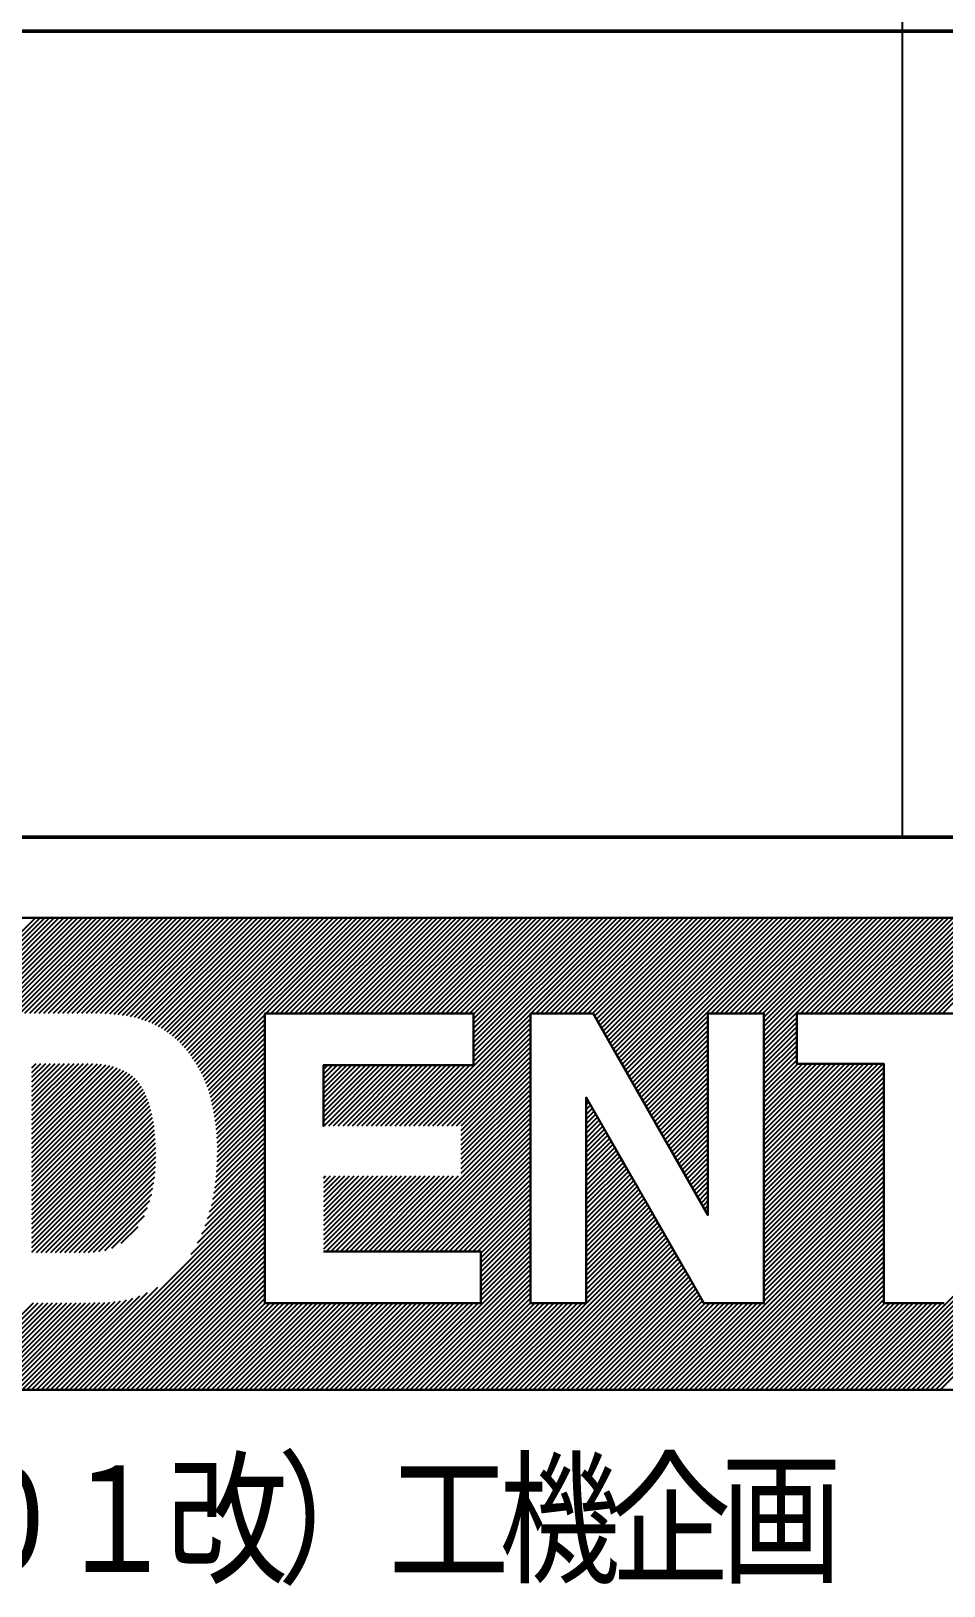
# Model space of a CAD drawing. Header units: millimetres. Extents: x -1556 to 1738, y -901 to 1368.
# Drawn here: x 1636.8 to 1682.1, y -901.2 to -824 of the extents above; entities that cross this region are included whole.
import ezdxf

# ---------------------------------------------------------------- set-up
doc = ezdxf.new("R2010")
doc.units = ezdxf.units.MM
doc.header["$LTSCALE"] = 1.453415
doc.layers.add('※200以降使用不可', color=7, linetype='Continuous')
doc.styles.get("Standard").update_dxf_attribs({"font": 'txt', "bigfont": 'extfont2'})

# ---------------------------------------------------------------- blocks, each defined once
blk = doc.blocks.new('JZB_0001')
at = {"layer": '※200以降使用不可', "color": 30, "linetype": 'Continuous', "lineweight": 25}
for p, q in [((808.999, 29.288), (808.999, 9.288)), ((798.6, 8.289), (796.775, 6.465)), ((798.541, 8.289), (796.775, 6.523)), ((798.482, 8.289), (796.775, 6.582)), ((798.424, 8.289), (796.775, 6.641)), ((798.365, 8.289), (796.775, 6.699)), ((798.306, 8.289), (796.775, 6.758)), ((798.658, 8.289), (796.775, 6.406)), ((798.248, 8.289), (796.775, 6.817)), ((798.717, 8.289), (797.529, 7.101)), ((798.776, 8.289), (797.587, 7.101)), ((798.835, 8.289), (797.646, 7.101)), ((798.893, 8.289), (797.705, 7.1)), ((798.952, 8.289), (797.763, 7.1)), ((799.011, 8.289), (797.822, 7.1)), ((799.069, 8.289), (797.881, 7.1)), ((799.128, 8.289), (797.939, 7.1)), ((799.187, 8.289), (797.998, 7.1)), ((799.245, 8.289), (798.057, 7.1)), ((799.304, 8.289), (798.115, 7.1)), ((799.363, 8.289), (798.174, 7.1)), ((799.421, 8.289), (798.233, 7.1)), ((799.48, 8.289), (798.291, 7.1)), ((799.539, 8.289), (798.35, 7.1)), ((799.598, 8.289), (798.409, 7.1)), ((799.656, 8.289), (798.468, 7.1)), ((799.715, 8.289), (798.526, 7.1)), ((799.774, 8.289), (798.585, 7.1)), ((799.832, 8.289), (798.644, 7.1)), ((799.891, 8.289), (798.702, 7.1)), ((799.95, 8.289), (798.761, 7.1)), ((800.008, 8.289), (798.82, 7.1)), ((800.067, 8.289), (798.878, 7.1)), ((800.126, 8.289), (798.937, 7.1)), ((800.184, 8.289), (798.996, 7.1)), ((800.243, 8.289), (799.054, 7.1)), ((800.302, 8.289), (799.11, 7.098)), ((800.36, 8.289), (799.166, 7.094)), ((800.419, 8.289), (799.22, 7.09)), ((800.478, 8.289), (799.273, 7.084)), ((800.537, 8.289), (799.325, 7.078)), ((800.595, 8.289), (799.376, 7.07)), ((800.654, 8.289), (799.425, 7.06)), ((800.713, 8.289), (799.473, 7.05)), ((800.771, 8.289), (799.52, 7.038)), ((800.83, 8.289), (799.565, 7.024)), ((800.889, 8.289), (799.608, 7.009)), ((800.947, 8.289), (799.651, 6.992)), ((801.006, 8.289), (799.692, 6.975)), ((801.065, 8.289), (799.732, 6.956)), ((801.123, 8.289), (799.77, 6.936)), ((801.182, 8.289), (799.808, 6.915)), ((801.241, 8.289), (799.844, 6.892)), ((801.3, 8.289), (799.879, 6.869)), ((801.358, 8.289), (799.913, 6.844)), ((801.417, 8.289), (799.946, 6.818)), ((801.476, 8.289), (799.978, 6.791)), ((801.534, 8.289), (800.009, 6.764)), ((801.593, 8.289), (800.039, 6.735)), ((801.652, 8.289), (800.067, 6.705)), ((801.71, 8.289), (800.095, 6.674)), ((801.769, 8.289), (800.122, 6.642)), ((801.828, 8.289), (800.148, 6.609)), ((801.886, 8.289), (800.173, 6.576)), ((801.945, 8.289), (800.195, 6.539)), ((802.004, 8.289), (800.22, 6.505)), ((802.063, 8.289), (800.242, 6.469)), ((802.121, 8.289), (800.264, 6.432)), ((802.18, 8.289), (800.285, 6.394)), ((802.239, 8.289), (800.305, 6.355)), ((802.297, 8.289), (801.109, 7.101)), ((802.356, 8.289), (801.167, 7.101)), ((802.415, 8.289), (801.226, 7.101)), ((802.473, 8.289), (801.285, 7.101)), ((802.532, 8.289), (801.343, 7.101)), ((802.591, 8.289), (801.402, 7.101)), ((802.649, 8.289), (801.461, 7.1)), ((802.708, 8.289), (801.519, 7.1)), ((802.767, 8.289), (801.578, 7.1)), ((802.825, 8.289), (801.637, 7.1)), ((802.884, 8.289), (801.696, 7.1)), ((802.943, 8.289), (801.754, 7.1)), ((803.002, 8.289), (801.813, 7.1)), ((803.06, 8.289), (801.872, 7.1)), ((803.119, 8.289), (801.93, 7.1)), ((803.178, 8.289), (801.989, 7.1)), ((803.236, 8.289), (802.048, 7.1)), ((803.295, 8.289), (802.106, 7.1)), ((803.354, 8.289), (802.165, 7.1)), ((803.412, 8.289), (802.224, 7.1)), ((803.471, 8.289), (802.282, 7.1)), ((803.53, 8.289), (802.341, 7.1)), ((803.588, 8.289), (802.4, 7.1)), ((803.647, 8.289), (802.458, 7.1)), ((803.706, 8.289), (802.517, 7.1)), ((803.765, 8.289), (802.576, 7.1)), ((803.823, 8.289), (802.634, 7.1)), ((803.882, 8.289), (802.693, 7.1)), ((803.941, 8.289), (802.752, 7.1)), ((803.999, 8.289), (802.811, 7.1)), ((804.058, 8.289), (802.869, 7.1)), ((804.117, 8.289), (802.928, 7.1)), ((805.525, 8.289), (802.94, 5.704)), ((804.175, 8.289), (802.987, 7.1)), ((804.234, 8.289), (803.045, 7.1)), ((804.293, 8.289), (803.104, 7.1)), ((804.351, 8.289), (803.163, 7.1)), ((804.41, 8.289), (803.221, 7.1)), ((804.469, 8.289), (803.28, 7.1)), ((804.527, 8.289), (803.339, 7.1)), ((804.586, 8.289), (803.397, 7.1)), ((804.645, 8.289), (803.456, 7.1)), ((804.704, 8.289), (803.515, 7.1)), ((804.762, 8.289), (803.574, 7.1)), ((804.821, 8.289), (803.632, 7.1)), ((805.408, 8.289), (803.684, 6.565)), ((805.349, 8.289), (803.684, 6.624)), ((805.29, 8.289), (803.684, 6.683)), ((805.232, 8.289), (803.684, 6.742)), ((805.173, 8.289), (803.684, 6.8)), ((805.056, 8.289), (803.684, 6.918)), ((804.997, 8.289), (803.684, 6.976)), ((804.938, 8.289), (803.684, 7.035)), ((804.88, 8.289), (803.684, 7.094)), ((805.114, 8.289), (803.684, 6.859)), ((805.467, 8.289), (803.684, 6.507)), ((805.584, 8.289), (804.395, 7.1)), ((805.643, 8.289), (804.454, 7.1)), ((805.701, 8.289), (804.513, 7.1)), ((805.76, 8.289), (804.571, 7.1)), ((805.819, 8.289), (804.63, 7.1)), ((805.877, 8.289), (804.689, 7.1)), ((805.936, 8.289), (804.747, 7.1)), ((805.995, 8.289), (804.806, 7.1)), ((806.053, 8.289), (804.865, 7.1)), ((806.112, 8.289), (804.923, 7.1)), ((806.171, 8.289), (804.982, 7.1)), ((806.229, 8.289), (805.041, 7.1)), ((806.288, 8.289), (805.099, 7.1)), ((806.347, 8.289), (805.158, 7.1)), ((806.406, 8.289), (805.186, 7.07)), ((806.464, 8.289), (805.208, 7.032)), ((806.523, 8.289), (805.229, 6.995)), ((806.582, 8.289), (805.25, 6.958)), ((806.64, 8.289), (805.271, 6.92)), ((806.699, 8.289), (805.293, 6.883)), ((806.758, 8.289), (805.314, 6.845)), ((806.816, 8.289), (805.335, 6.808)), ((806.875, 8.289), (805.356, 6.77)), ((806.934, 8.289), (805.378, 6.733)), ((806.992, 8.289), (805.399, 6.696)), ((807.051, 8.289), (805.42, 6.658)), ((807.11, 8.289), (805.441, 6.621)), ((807.169, 8.289), (805.463, 6.583)), ((807.227, 8.289), (805.484, 6.546)), ((807.286, 8.289), (805.505, 6.508)), ((807.345, 8.289), (805.526, 6.471)), ((807.403, 8.289), (805.548, 6.434)), ((807.462, 8.289), (805.569, 6.396)), ((807.521, 8.289), (805.59, 6.359)), ((807.579, 8.289), (805.612, 6.321)), ((807.638, 8.289), (805.633, 6.284)), ((807.697, 8.289), (805.654, 6.246)), ((807.755, 8.289), (805.675, 6.209)), ((807.814, 8.289), (806.625, 7.1)), ((807.873, 8.289), (806.684, 7.1)), ((807.931, 8.289), (806.743, 7.1)), ((807.99, 8.289), (806.801, 7.1)), ((808.049, 8.289), (806.86, 7.1)), ((808.108, 8.289), (806.919, 7.1)), ((808.166, 8.289), (806.978, 7.1)), ((808.225, 8.289), (807.036, 7.1)), ((808.284, 8.289), (807.095, 7.1)), ((808.342, 8.289), (807.154, 7.1)), ((808.401, 8.289), (807.212, 7.1)), ((808.46, 8.289), (807.271, 7.1)), ((808.871, 8.289), (807.285, 6.704)), ((808.812, 8.289), (807.285, 6.762)), ((808.753, 8.289), (807.285, 6.821)), ((808.694, 8.289), (807.285, 6.88)), ((808.636, 8.289), (807.285, 6.938)), ((808.577, 8.289), (807.285, 6.997)), ((808.518, 8.289), (807.285, 7.056)), ((808.929, 8.289), (807.74, 7.1)), ((808.988, 8.289), (807.799, 7.1)), ((809.047, 8.289), (807.858, 7.1)), ((809.105, 8.289), (807.917, 7.1)), ((809.164, 8.289), (807.975, 7.1)), ((809.223, 8.289), (808.034, 7.1)), ((809.281, 8.289), (808.093, 7.1)), ((809.34, 8.289), (808.151, 7.1)), ((809.399, 8.289), (808.21, 7.1)), ((809.457, 8.289), (808.269, 7.1)), ((809.516, 8.289), (808.327, 7.1)), ((809.575, 8.289), (808.386, 7.1)), ((809.633, 8.289), (808.445, 7.1)), ((809.692, 8.289), (808.503, 7.1)), ((809.751, 8.289), (808.562, 7.1)), ((809.81, 8.289), (808.621, 7.1)), ((809.868, 8.289), (808.68, 7.1)), ((809.927, 8.289), (808.738, 7.1)), ((809.986, 8.289), (808.797, 7.1)), ((810.044, 8.289), (808.856, 7.1)), ((810.103, 8.289), (808.914, 7.1)), ((810.162, 8.289), (808.973, 7.1)), ((810.22, 8.289), (809.032, 7.1)), ((810.279, 8.289), (809.09, 7.1)), ((810.338, 8.289), (809.149, 7.1)), ((810.396, 8.289), (809.208, 7.1)), ((810.455, 8.289), (809.266, 7.1)), ((810.514, 8.289), (809.325, 7.1)), ((810.573, 8.289), (809.384, 7.1)), ((810.631, 8.289), (809.443, 7.1)), ((810.69, 8.289), (809.501, 7.1)), ((801.094, 7.086), (800.324, 6.316)), ((801.094, 7.027), (800.342, 6.275)), ((801.094, 6.969), (800.359, 6.233)), ((804.388, 7.093), (802.999, 5.704)), ((804.388, 7.034), (803.058, 5.704)), ((804.388, 6.976), (803.116, 5.704)), ((806.591, 7.066), (805.697, 6.172)), ((806.591, 7.008), (805.718, 6.134)), ((806.591, 6.949), (805.739, 6.097)), ((807.692, 7.052), (807.285, 6.645)), ((807.692, 6.994), (807.285, 6.586)), ((801.094, 6.91), (800.375, 6.191)), ((801.094, 6.851), (800.39, 6.147)), ((801.094, 6.793), (800.404, 6.103)), ((804.388, 6.917), (803.175, 5.704)), ((804.388, 6.858), (803.234, 5.704)), ((804.388, 6.8), (803.292, 5.704)), ((806.591, 6.89), (805.76, 6.059)), ((806.591, 6.832), (805.782, 6.022)), ((806.591, 6.773), (805.803, 5.985)), ((807.692, 6.935), (807.285, 6.528)), ((807.692, 6.876), (807.285, 6.469)), ((807.692, 6.817), (807.285, 6.41)), ((807.692, 6.759), (807.285, 6.351)), ((801.094, 6.734), (800.417, 6.057)), ((801.094, 6.675), (800.429, 6.01)), ((801.094, 6.616), (800.439, 5.962)), ((804.388, 6.741), (803.351, 5.704)), ((804.388, 6.682), (803.41, 5.704)), ((804.388, 6.624), (803.469, 5.704)), ((804.388, 6.565), (803.526, 5.703)), ((806.591, 6.714), (805.824, 5.947)), ((806.591, 6.655), (805.846, 5.91)), ((806.591, 6.597), (805.867, 5.872)), ((807.692, 6.7), (807.285, 6.293)), ((807.692, 6.641), (807.285, 6.234)), ((807.692, 6.583), (807.285, 6.175)), ((798.842, 6.477), (798.202, 5.837)), ((798.783, 6.477), (798.202, 5.896)), ((798.724, 6.477), (798.202, 5.954)), ((798.666, 6.477), (798.202, 6.013)), ((798.607, 6.477), (798.202, 6.072)), ((798.548, 6.477), (798.202, 6.131)), ((798.489, 6.477), (798.202, 6.189)), ((798.431, 6.477), (798.202, 6.248)), ((798.372, 6.477), (798.202, 6.307)), ((798.313, 6.477), (798.202, 6.365)), ((798.9, 6.477), (798.202, 5.778)), ((798.255, 6.477), (798.202, 6.424)), ((798.958, 6.475), (798.202, 5.72)), ((799.013, 6.472), (798.202, 5.661)), ((799.066, 6.467), (798.202, 5.602)), ((799.118, 6.459), (798.202, 5.544)), ((799.167, 6.45), (798.202, 5.485)), ((799.214, 6.438), (798.202, 5.426)), ((799.259, 6.424), (798.202, 5.368)), ((799.301, 6.408), (798.202, 5.309)), ((799.342, 6.39), (798.202, 5.25)), ((799.38, 6.37), (798.202, 5.192)), ((801.094, 6.558), (800.449, 5.913)), ((801.094, 6.499), (800.459, 5.864)), ((801.094, 6.44), (800.467, 5.813)), ((801.094, 6.382), (800.475, 5.762)), ((802.522, 6.459), (801.823, 5.76)), ((802.463, 6.459), (801.823, 5.819)), ((802.404, 6.459), (801.823, 5.878)), ((802.346, 6.459), (801.823, 5.936)), ((802.287, 6.459), (801.823, 5.995)), ((802.228, 6.459), (801.823, 6.054)), ((802.17, 6.459), (801.823, 6.113)), ((802.111, 6.459), (801.823, 6.171)), ((802.052, 6.459), (801.823, 6.23)), ((801.993, 6.459), (801.823, 6.289)), ((801.935, 6.459), (801.823, 6.347)), ((801.876, 6.459), (801.823, 6.406)), ((802.58, 6.459), (801.825, 5.704)), ((802.639, 6.459), (801.884, 5.704)), ((802.698, 6.459), (801.943, 5.704)), ((802.756, 6.459), (802.001, 5.704)), ((802.815, 6.459), (802.06, 5.704)), ((802.874, 6.459), (802.119, 5.704)), ((802.932, 6.459), (802.177, 5.704)), ((802.991, 6.459), (802.236, 5.704)), ((803.05, 6.459), (802.295, 5.704)), ((803.109, 6.459), (802.353, 5.704)), ((803.167, 6.459), (802.412, 5.704)), ((803.226, 6.459), (802.471, 5.704)), ((803.285, 6.459), (802.529, 5.704)), ((803.343, 6.459), (802.588, 5.704)), ((803.402, 6.459), (802.647, 5.704)), ((803.461, 6.459), (802.706, 5.704)), ((803.519, 6.459), (802.764, 5.704)), ((803.578, 6.459), (802.823, 5.704)), ((803.637, 6.459), (802.882, 5.704)), ((804.388, 6.506), (803.526, 5.645)), ((804.388, 6.447), (803.526, 5.586)), ((804.388, 6.389), (803.526, 5.527)), ((806.591, 6.538), (805.888, 5.835)), ((806.591, 6.479), (805.909, 5.797)), ((806.591, 6.421), (805.931, 5.76)), ((807.692, 6.524), (807.285, 6.117)), ((808.76, 6.477), (807.285, 5.001)), ((808.702, 6.477), (807.285, 5.06)), ((808.643, 6.477), (807.285, 5.119)), ((808.584, 6.477), (807.285, 5.178)), ((808.525, 6.477), (807.285, 5.236)), ((808.467, 6.477), (807.285, 5.295)), ((808.408, 6.477), (807.285, 5.354)), ((808.349, 6.477), (807.285, 5.412)), ((808.291, 6.477), (807.285, 5.471)), ((808.232, 6.477), (807.285, 5.53)), ((808.173, 6.477), (807.285, 5.588)), ((808.115, 6.477), (807.285, 5.647)), ((808.056, 6.477), (807.285, 5.706)), ((807.997, 6.477), (807.285, 5.764)), ((807.939, 6.477), (807.285, 5.823)), ((807.88, 6.477), (807.285, 5.882)), ((807.821, 6.477), (807.285, 5.941)), ((807.762, 6.477), (807.285, 5.999)), ((807.704, 6.477), (807.285, 6.058)), ((808.772, 6.43), (807.285, 4.943)), ((808.772, 6.372), (807.285, 4.884)), ((799.416, 6.347), (798.202, 5.133)), ((799.45, 6.322), (798.202, 5.074)), ((799.481, 6.294), (798.202, 5.015)), ((799.51, 6.264), (798.202, 4.957)), ((799.536, 6.232), (798.202, 4.898)), ((799.56, 6.197), (798.202, 4.839)), ((801.094, 6.323), (800.482, 5.711)), ((801.094, 6.264), (800.488, 5.658)), ((801.094, 6.206), (800.493, 5.605)), ((804.388, 6.33), (803.526, 5.469)), ((804.388, 6.271), (803.526, 5.41)), ((804.388, 6.213), (803.526, 5.351)), ((806.591, 6.362), (805.952, 5.723)), ((806.591, 6.303), (805.973, 5.685)), ((806.591, 6.245), (805.994, 5.648)), ((806.591, 6.186), (806.016, 5.61)), ((808.772, 6.313), (807.285, 4.825)), ((808.772, 6.254), (807.285, 4.767)), ((808.772, 6.196), (807.285, 4.708)), ((799.581, 6.16), (798.202, 4.781)), ((799.601, 6.121), (798.202, 4.722)), ((799.619, 6.08), (798.202, 4.663)), ((799.636, 6.038), (798.202, 4.605)), ((799.651, 5.995), (798.202, 4.546)), ((801.094, 6.147), (800.497, 5.55)), ((801.094, 6.088), (800.5, 5.494)), ((801.094, 6.03), (800.502, 5.437)), ((804.388, 6.154), (803.526, 5.292)), ((804.388, 6.095), (803.526, 5.234)), ((804.388, 6.037), (803.526, 5.175)), ((805.093, 6.038), (805.081, 6.026)), ((805.114, 6), (805.081, 5.967)), ((806.591, 6.127), (806.037, 5.573)), ((806.591, 6.069), (806.058, 5.535)), ((806.591, 6.01), (806.079, 5.498)), ((808.772, 6.137), (807.285, 4.649)), ((808.772, 6.078), (807.285, 4.591)), ((808.772, 6.02), (807.285, 4.532)), ((799.665, 5.95), (798.202, 4.487)), ((799.678, 5.904), (798.202, 4.429)), ((799.689, 5.857), (798.202, 4.37)), ((799.699, 5.808), (798.202, 4.311)), ((801.094, 5.795), (800.497, 5.197)), ((801.094, 5.853), (800.5, 5.259)), ((801.094, 5.912), (800.501, 5.32)), ((801.094, 5.971), (800.502, 5.379)), ((804.388, 5.919), (802.619, 4.15)), ((804.388, 5.861), (802.678, 4.15)), ((804.388, 5.802), (802.736, 4.15)), ((804.388, 5.978), (803.526, 5.116)), ((805.136, 5.963), (805.081, 5.908)), ((805.157, 5.926), (805.081, 5.85)), ((805.179, 5.888), (805.081, 5.791)), ((805.2, 5.851), (805.081, 5.732)), ((805.221, 5.814), (805.081, 5.674)), ((806.591, 5.951), (806.101, 5.461)), ((806.591, 5.893), (806.122, 5.423)), ((806.591, 5.834), (806.143, 5.386)), ((808.772, 5.961), (807.285, 4.473)), ((808.772, 5.902), (807.285, 4.415)), ((808.772, 5.843), (807.285, 4.356)), ((799.708, 5.759), (798.202, 4.252)), ((799.716, 5.707), (798.202, 4.194)), ((799.722, 5.655), (798.202, 4.135)), ((799.727, 5.602), (798.258, 4.133)), ((801.094, 5.619), (800.479, 5.004)), ((801.094, 5.677), (800.487, 5.07)), ((801.094, 5.736), (800.492, 5.134)), ((804.388, 5.743), (802.795, 4.15)), ((804.388, 5.684), (802.854, 4.15)), ((804.388, 5.626), (802.912, 4.15)), ((805.243, 5.776), (805.081, 5.615)), ((805.264, 5.739), (805.081, 5.556)), ((805.285, 5.702), (805.081, 5.498)), ((805.307, 5.664), (805.081, 5.439)), ((805.328, 5.627), (805.081, 5.38)), ((806.591, 5.775), (806.165, 5.348)), ((806.591, 5.716), (806.186, 5.311)), ((806.591, 5.658), (806.207, 5.274)), ((806.591, 5.599), (806.228, 5.236)), ((808.772, 5.785), (807.285, 4.297)), ((808.772, 5.726), (807.285, 4.239)), ((808.772, 5.667), (807.285, 4.18)), ((808.772, 5.609), (807.285, 4.121)), ((799.732, 5.547), (798.317, 4.133)), ((799.735, 5.492), (798.376, 4.133)), ((799.737, 5.435), (798.434, 4.133)), ((801.094, 5.443), (800.444, 4.793)), ((801.094, 5.501), (800.458, 4.866)), ((801.094, 5.56), (800.47, 4.936)), ((804.388, 5.567), (802.971, 4.15)), ((804.388, 5.508), (803.03, 4.15)), ((804.388, 5.45), (803.088, 4.15)), ((805.349, 5.59), (805.081, 5.321)), ((805.371, 5.552), (805.081, 5.263)), ((805.392, 5.515), (805.081, 5.204)), ((805.414, 5.478), (805.081, 5.145)), ((805.435, 5.44), (805.081, 5.087)), ((805.456, 5.403), (805.081, 5.028)), ((806.591, 5.54), (806.25, 5.199)), ((806.591, 5.482), (806.271, 5.161)), ((806.591, 5.423), (806.292, 5.124)), ((808.772, 5.55), (807.285, 4.062)), ((808.772, 5.491), (807.285, 4.004)), ((808.772, 5.433), (807.285, 3.945)), ((799.738, 5.378), (798.493, 4.133)), ((799.738, 5.319), (798.552, 4.133)), ((799.737, 5.259), (798.61, 4.133)), ((801.094, 5.208), (800.349, 4.463)), ((801.094, 5.267), (800.381, 4.553)), ((801.094, 5.325), (800.406, 4.637)), ((801.094, 5.384), (800.427, 4.717)), ((804.388, 5.391), (803.147, 4.15)), ((804.388, 5.332), (803.206, 4.15)), ((804.388, 5.274), (803.265, 4.15)), ((804.388, 5.215), (803.323, 4.15)), ((805.478, 5.366), (805.081, 4.969)), ((805.499, 5.329), (805.081, 4.911)), ((805.52, 5.291), (805.081, 4.852)), ((805.542, 5.254), (805.081, 4.793)), ((805.563, 5.217), (805.081, 4.735)), ((806.591, 5.364), (806.313, 5.086)), ((806.591, 5.306), (806.335, 5.049)), ((806.591, 5.247), (806.356, 5.012)), ((808.772, 5.374), (807.285, 3.886)), ((808.772, 5.315), (807.285, 3.828)), ((808.772, 5.257), (807.285, 3.769)), ((808.772, 5.257), (807.285, 3.769)), ((799.734, 5.198), (798.669, 4.133)), ((799.73, 5.135), (798.728, 4.133)), ((799.724, 5.07), (798.786, 4.133)), ((801.094, 5.032), (800.175, 4.113)), ((801.094, 5.091), (800.255, 4.251)), ((801.094, 5.149), (800.309, 4.364)), ((802.728, 5.081), (801.823, 4.176)), ((802.669, 5.081), (801.823, 4.235)), ((802.611, 5.081), (801.823, 4.293)), ((802.552, 5.081), (801.823, 4.352)), ((802.493, 5.081), (801.823, 4.411)), ((802.435, 5.081), (801.823, 4.469)), ((802.376, 5.081), (801.823, 4.528)), ((802.317, 5.081), (801.823, 4.587)), ((802.258, 5.081), (801.823, 4.645)), ((802.2, 5.081), (801.823, 4.704)), ((802.141, 5.081), (801.823, 4.763)), ((802.082, 5.081), (801.823, 4.821)), ((802.024, 5.081), (801.823, 4.88)), ((801.965, 5.081), (801.823, 4.939)), ((801.906, 5.081), (801.823, 4.998)), ((801.848, 5.081), (801.823, 5.056)), ((802.787, 5.081), (801.856, 4.15)), ((802.845, 5.081), (801.915, 4.15)), ((802.904, 5.081), (801.973, 4.15)), ((802.963, 5.081), (802.032, 4.15)), ((803.021, 5.081), (802.091, 4.15)), ((803.08, 5.081), (802.149, 4.15)), ((803.139, 5.081), (802.208, 4.15)), ((803.197, 5.081), (802.267, 4.15)), ((803.256, 5.081), (802.325, 4.15)), ((803.315, 5.081), (802.384, 4.15)), ((803.374, 5.081), (802.443, 4.15)), ((803.432, 5.081), (802.502, 4.15)), ((803.491, 5.081), (802.56, 4.15)), ((804.388, 5.156), (803.382, 4.15)), ((804.388, 5.098), (803.441, 4.15)), ((804.388, 5.039), (803.499, 4.15)), ((805.585, 5.179), (805.081, 4.676)), ((805.606, 5.142), (805.081, 4.617)), ((805.627, 5.105), (805.081, 4.558)), ((805.649, 5.067), (805.081, 4.5)), ((805.67, 5.03), (805.081, 4.441)), ((806.591, 5.188), (806.377, 4.974)), ((806.591, 5.13), (806.398, 4.937)), ((806.591, 5.071), (806.42, 4.899)), ((808.772, 5.198), (807.285, 3.71)), ((808.772, 5.139), (807.285, 3.652)), ((808.772, 5.08), (807.285, 3.593)), ((808.772, 5.022), (807.285, 3.534)), ((801.094, 4.973), (798.554, 2.433)), ((801.094, 4.914), (798.613, 2.433)), ((801.094, 4.856), (798.671, 2.433)), ((799.715, 5.002), (798.845, 4.133)), ((799.703, 4.932), (798.904, 4.133)), ((799.687, 4.857), (798.965, 4.135)), ((804.388, 4.98), (803.558, 4.15)), ((804.388, 4.922), (803.617, 4.15)), ((804.388, 4.863), (803.675, 4.15)), ((805.691, 4.993), (805.081, 4.382)), ((805.713, 4.955), (805.081, 4.324)), ((805.734, 4.918), (805.081, 4.265)), ((805.756, 4.881), (805.081, 4.206)), ((805.777, 4.843), (805.081, 4.148)), ((808.772, 4.963), (806.242, 2.433)), ((808.772, 4.904), (806.301, 2.433)), ((808.772, 4.846), (806.36, 2.433)), ((806.591, 5.012), (806.441, 4.862)), ((806.591, 4.953), (806.462, 4.824)), ((806.591, 4.895), (806.484, 4.787)), ((806.591, 4.836), (806.505, 4.75)), ((810.961, 4.922), (808.473, 2.433)), ((810.961, 4.863), (808.531, 2.433)), ((801.094, 4.797), (798.73, 2.433)), ((801.094, 4.738), (798.789, 2.433)), ((801.094, 4.68), (798.847, 2.433)), ((799.666, 4.778), (799.032, 4.143)), ((799.637, 4.69), (799.105, 4.158)), ((804.388, 4.804), (803.734, 4.15)), ((804.388, 4.745), (803.772, 4.129)), ((804.388, 4.687), (803.772, 4.071)), ((805.798, 4.806), (805.081, 4.089)), ((805.82, 4.769), (805.081, 4.03)), ((805.841, 4.731), (805.081, 3.972)), ((805.862, 4.694), (805.081, 3.913)), ((805.884, 4.657), (805.081, 3.854)), ((808.772, 4.787), (806.418, 2.433)), ((808.772, 4.728), (806.477, 2.433)), ((806.591, 4.777), (806.526, 4.712)), ((808.772, 4.67), (806.536, 2.433)), ((806.591, 4.719), (806.547, 4.675)), ((806.591, 4.66), (806.569, 4.637)), ((810.961, 4.804), (808.59, 2.433)), ((810.961, 4.746), (808.649, 2.433)), ((810.961, 4.687), (808.707, 2.433)), ((801.094, 4.621), (798.906, 2.433)), ((801.094, 4.562), (798.965, 2.433)), ((801.094, 4.504), (799.023, 2.433)), ((801.094, 4.445), (799.082, 2.433)), ((799.596, 4.59), (799.191, 4.185)), ((799.521, 4.456), (799.31, 4.246)), ((804.388, 4.628), (803.772, 4.012)), ((804.388, 4.569), (803.772, 3.953)), ((804.388, 4.511), (803.772, 3.895)), ((804.388, 4.452), (803.772, 3.836)), ((805.905, 4.619), (805.081, 3.796)), ((805.926, 4.582), (805.081, 3.737)), ((805.948, 4.545), (805.081, 3.678)), ((805.969, 4.507), (805.081, 3.619)), ((805.991, 4.47), (805.081, 3.561)), ((808.772, 4.611), (806.594, 2.433)), ((808.772, 4.552), (806.653, 2.433)), ((808.772, 4.494), (806.712, 2.433)), ((810.961, 4.628), (808.766, 2.433)), ((810.961, 4.57), (808.825, 2.433)), ((810.961, 4.511), (808.883, 2.433)), ((810.961, 4.452), (808.942, 2.433)), ((801.094, 4.386), (799.141, 2.433)), ((801.094, 4.328), (799.2, 2.433)), ((801.094, 4.269), (799.258, 2.433)), ((804.388, 4.393), (803.772, 3.777)), ((804.388, 4.335), (803.772, 3.719)), ((804.388, 4.276), (803.772, 3.66)), ((806.012, 4.433), (804.012, 2.433)), ((806.033, 4.395), (804.071, 2.433)), ((806.055, 4.358), (804.13, 2.433)), ((806.076, 4.321), (804.188, 2.433)), ((806.097, 4.283), (804.247, 2.433)), ((806.119, 4.246), (804.306, 2.433)), ((808.772, 4.435), (806.771, 2.433)), ((808.772, 4.376), (806.829, 2.433)), ((808.772, 4.318), (806.888, 2.433)), ((808.772, 4.259), (806.947, 2.433)), ((810.961, 4.393), (809.001, 2.433)), ((810.961, 4.335), (809.059, 2.433)), ((810.961, 4.276), (809.118, 2.433)), ((801.094, 4.21), (799.317, 2.433)), ((801.094, 4.152), (799.376, 2.433)), ((801.094, 4.093), (799.434, 2.433)), ((804.388, 4.1), (802.721, 2.433)), ((804.388, 4.217), (803.772, 3.601)), ((804.388, 4.158), (803.772, 3.543)), ((806.14, 4.209), (804.364, 2.433)), ((806.161, 4.172), (804.423, 2.433)), ((806.183, 4.134), (804.482, 2.433)), ((806.204, 4.097), (804.54, 2.433)), ((806.226, 4.06), (804.599, 2.433)), ((808.772, 4.2), (807.005, 2.433)), ((808.772, 4.141), (807.064, 2.433)), ((808.772, 4.083), (807.123, 2.433)), ((810.961, 4.217), (809.177, 2.433)), ((810.961, 4.159), (809.236, 2.433)), ((810.961, 4.1), (809.294, 2.433)), ((801.094, 4.034), (799.493, 2.433)), ((801.094, 3.975), (799.552, 2.433)), ((801.094, 3.917), (799.61, 2.433)), ((801.094, 3.858), (799.669, 2.433)), ((804.388, 4.041), (802.78, 2.433)), ((804.388, 3.982), (802.838, 2.433)), ((804.388, 3.924), (802.897, 2.433)), ((804.388, 3.865), (802.956, 2.433)), ((806.247, 4.022), (804.658, 2.433)), ((806.268, 3.985), (804.716, 2.433)), ((806.29, 3.948), (804.775, 2.433)), ((806.311, 3.91), (804.834, 2.433)), ((806.332, 3.873), (804.892, 2.433)), ((808.772, 4.024), (807.181, 2.433)), ((808.772, 3.965), (807.24, 2.433)), ((808.772, 3.907), (807.299, 2.433)), ((810.961, 4.041), (809.353, 2.433)), ((810.961, 3.983), (809.412, 2.433)), ((810.961, 3.924), (809.47, 2.433)), ((799.763, 3.701), (798.495, 2.433)), ((801.094, 3.799), (799.728, 2.433)), ((801.094, 3.741), (799.786, 2.433)), ((801.094, 3.682), (799.845, 2.433)), ((804.388, 3.806), (803.014, 2.433)), ((804.388, 3.748), (803.073, 2.433)), ((804.388, 3.689), (803.132, 2.433)), ((806.354, 3.836), (804.951, 2.433)), ((806.375, 3.798), (805.01, 2.433)), ((806.396, 3.761), (805.069, 2.433)), ((806.418, 3.724), (805.127, 2.433)), ((806.439, 3.686), (805.186, 2.433)), ((808.772, 3.848), (807.357, 2.433)), ((808.772, 3.789), (807.416, 2.433)), ((808.772, 3.731), (807.475, 2.433)), ((808.772, 3.672), (807.534, 2.433)), ((798.222, 3.509), (797.145, 2.433)), ((798.28, 3.509), (797.204, 2.433)), ((798.339, 3.509), (797.263, 2.433)), ((798.398, 3.509), (797.322, 2.433)), ((798.456, 3.509), (797.38, 2.433)), ((798.515, 3.509), (797.439, 2.433)), ((798.574, 3.509), (797.498, 2.433)), ((798.633, 3.509), (797.556, 2.433)), ((798.691, 3.509), (797.615, 2.433)), ((798.75, 3.509), (797.674, 2.433)), ((798.809, 3.509), (797.732, 2.433)), ((798.867, 3.509), (797.791, 2.433)), ((798.926, 3.509), (797.85, 2.433)), ((798.988, 3.513), (797.908, 2.433)), ((799.044, 3.51), (797.967, 2.433)), ((799.104, 3.511), (798.026, 2.433)), ((799.167, 3.515), (798.084, 2.433)), ((799.232, 3.522), (798.143, 2.433)), ((799.301, 3.532), (798.202, 2.433)), ((799.374, 3.546), (798.261, 2.433)), ((799.452, 3.566), (798.319, 2.433)), ((799.538, 3.594), (798.378, 2.433)), ((799.637, 3.634), (798.437, 2.433)), ((801.094, 3.623), (799.904, 2.433)), ((801.094, 3.565), (799.963, 2.433)), ((801.098, 3.509), (800.021, 2.433)), ((801.156, 3.509), (800.08, 2.433)), ((801.215, 3.509), (800.139, 2.433)), ((801.274, 3.509), (800.197, 2.433)), ((801.332, 3.509), (800.256, 2.433)), ((801.391, 3.509), (800.315, 2.433)), ((801.45, 3.509), (800.373, 2.433)), ((801.508, 3.509), (800.432, 2.433)), ((801.567, 3.509), (800.491, 2.433)), ((801.626, 3.509), (800.549, 2.433)), ((801.684, 3.509), (800.608, 2.433)), ((801.743, 3.509), (800.667, 2.433)), ((801.802, 3.509), (800.726, 2.433)), ((801.86, 3.509), (800.784, 2.433)), ((801.919, 3.509), (800.843, 2.433)), ((801.978, 3.509), (800.902, 2.433)), ((802.037, 3.509), (800.96, 2.433)), ((802.095, 3.509), (801.019, 2.433)), ((802.154, 3.509), (801.078, 2.433)), ((802.213, 3.509), (801.136, 2.433)), ((802.271, 3.509), (801.195, 2.433)), ((802.33, 3.509), (801.254, 2.433)), ((802.389, 3.509), (801.312, 2.433)), ((802.447, 3.509), (801.371, 2.433)), ((802.506, 3.509), (801.43, 2.433)), ((802.565, 3.509), (801.488, 2.433)), ((802.623, 3.509), (801.547, 2.433)), ((802.682, 3.509), (801.606, 2.433)), ((802.741, 3.509), (801.665, 2.433)), ((802.8, 3.509), (801.723, 2.433)), ((802.858, 3.509), (801.782, 2.433)), ((802.917, 3.509), (801.841, 2.433)), ((802.976, 3.509), (801.899, 2.433)), ((803.034, 3.509), (801.958, 2.433)), ((803.093, 3.509), (802.017, 2.433)), ((803.152, 3.509), (802.075, 2.433)), ((803.21, 3.509), (802.134, 2.433)), ((803.269, 3.509), (802.193, 2.433)), ((803.328, 3.509), (802.251, 2.433)), ((803.386, 3.509), (802.31, 2.433)), ((803.445, 3.509), (802.369, 2.433)), ((803.504, 3.509), (802.428, 2.433)), ((803.563, 3.509), (802.486, 2.433)), ((803.621, 3.509), (802.545, 2.433)), ((803.68, 3.509), (802.604, 2.433)), ((803.739, 3.509), (802.662, 2.433)), ((804.388, 3.63), (803.19, 2.433)), ((804.388, 3.571), (803.249, 2.433)), ((804.388, 3.513), (803.308, 2.433)), ((804.443, 3.509), (803.367, 2.433)), ((804.502, 3.509), (803.425, 2.433)), ((804.56, 3.509), (803.484, 2.433)), ((804.619, 3.509), (803.543, 2.433)), ((804.678, 3.509), (803.601, 2.433)), ((804.736, 3.509), (803.66, 2.433)), ((804.795, 3.509), (803.719, 2.433)), ((804.854, 3.509), (803.777, 2.433)), ((804.912, 3.509), (803.836, 2.433)), ((804.971, 3.509), (803.895, 2.433)), ((805.03, 3.509), (803.953, 2.433)), ((806.461, 3.649), (805.245, 2.433)), ((806.482, 3.612), (805.303, 2.433)), ((806.503, 3.574), (805.362, 2.433)), ((806.525, 3.537), (805.421, 2.433)), ((806.556, 3.509), (805.479, 2.433)), ((806.614, 3.509), (805.538, 2.433)), ((806.673, 3.509), (805.597, 2.433)), ((806.732, 3.509), (805.655, 2.433)), ((806.79, 3.509), (805.714, 2.433)), ((806.849, 3.509), (805.773, 2.433)), ((806.908, 3.509), (805.832, 2.433)), ((806.967, 3.509), (805.89, 2.433)), ((807.025, 3.509), (805.949, 2.433)), ((807.025, 3.509), (805.949, 2.433)), ((807.084, 3.509), (806.008, 2.433)), ((807.143, 3.509), (806.066, 2.433)), ((807.201, 3.509), (806.125, 2.433)), ((807.26, 3.509), (806.184, 2.433)), ((808.772, 3.613), (807.592, 2.433)), ((808.772, 3.555), (807.651, 2.433)), ((808.786, 3.509), (807.71, 2.433)), ((808.845, 3.509), (807.768, 2.433)), ((808.903, 3.509), (807.827, 2.433)), ((808.962, 3.509), (807.886, 2.433)), ((809.021, 3.509), (807.944, 2.433)), ((809.079, 3.509), (808.003, 2.433)), ((809.138, 3.509), (808.062, 2.433)), ((809.197, 3.509), (808.12, 2.433)), ((809.255, 3.509), (808.179, 2.433)), ((809.314, 3.509), (808.238, 2.433)), ((809.373, 3.509), (808.296, 2.433)), ((809.431, 3.509), (808.355, 2.433)), ((809.49, 3.509), (808.414, 2.433))]:
    blk.add_line(p, q, dxfattribs=at)
at = {"layer": '※200以降使用不可', "color": 30, "linetype": 'Continuous', "lineweight": 50}
for p, q in [((720.999, 19.288), (820.999, 19.288)), ((25, 9.288), (821, 9.288))]:
    blk.add_line(p, q, dxfattribs=at)
at = {"layer": '※200以降使用不可', "color": 30, "linetype": 'Continuous', "lineweight": 25}
for points in [[(779.421, 8.289), (782.873, 8.289), (785.937, 8.289), (788.686, 8.289), (791.192, 8.289), (793.525, 8.289), (795.758, 8.289), (797.963, 8.289), (800.211, 8.289), (802.558, 8.289), (805.007, 8.289), (807.541, 8.289), (810.147, 8.289), (812.81, 8.289), (815.516, 8.289), (818.251, 8.289), (821, 8.289)], [(801.094, 5.898), (801.094, 5.997), (801.094, 6.086), (801.094, 6.166), (801.094, 6.238), (801.094, 6.306), (801.094, 6.37), (801.094, 6.434), (801.094, 6.499), (801.094, 6.567), (801.094, 6.638), (801.094, 6.711), (801.094, 6.787), (801.094, 6.864), (801.094, 6.942), (801.094, 7.021), (801.094, 7.101)], [(801.094, 7.101), (801.309, 7.101), (801.5, 7.101), (801.671, 7.101), (801.827, 7.101), (801.973, 7.101), (802.112, 7.101), (802.249, 7.101), (802.389, 7.101), (802.535, 7.101), (802.688, 7.101), (802.846, 7.101), (803.008, 7.1), (803.174, 7.1), (803.342, 7.1), (803.513, 7.1), (803.684, 7.1)], [(803.684, 7.1), (803.684, 7.047), (803.684, 7), (803.684, 6.958), (803.684, 6.919), (803.684, 6.883), (803.684, 6.849), (803.684, 6.815), (803.684, 6.78), (803.684, 6.744), (803.684, 6.706), (803.684, 6.667), (803.684, 6.627), (803.684, 6.586), (803.684, 6.544), (803.684, 6.502), (803.684, 6.459)], [(804.388, 3.509), (804.388, 3.807), (804.388, 4.072), (804.388, 4.31), (804.388, 4.526), (804.388, 4.727), (804.388, 4.92), (804.388, 5.111), (804.388, 5.305), (804.388, 5.508), (804.388, 5.719), (804.388, 5.938), (804.388, 6.163), (804.388, 6.393), (804.388, 6.627), (804.388, 6.863), (804.388, 7.101)], [(804.388, 7.1), (804.453, 7.1), (804.51, 7.1), (804.562, 7.1), (804.609, 7.1), (804.653, 7.1), (804.695, 7.1), (804.736, 7.1), (804.778, 7.1), (804.822, 7.1), (804.868, 7.1), (804.916, 7.1), (804.965, 7.1), (805.015, 7.1), (805.066, 7.1), (805.117, 7.1), (805.169, 7.1)], [(805.169, 7.1), (805.287, 6.893), (805.392, 6.708), (805.486, 6.543), (805.572, 6.392), (805.651, 6.251), (805.728, 6.117), (805.803, 5.984), (805.88, 5.849), (805.96, 5.708), (806.044, 5.56), (806.131, 5.408), (806.22, 5.251), (806.311, 5.091), (806.404, 4.928), (806.497, 4.763), (806.591, 4.598)], [(806.591, 7.1), (806.649, 7.1), (806.7, 7.1), (806.746, 7.1), (806.788, 7.1), (806.827, 7.1), (806.864, 7.1), (806.901, 7.1), (806.938, 7.1), (806.977, 7.1), (807.018, 7.1), (807.061, 7.1), (807.104, 7.1), (807.149, 7.1), (807.194, 7.1), (807.239, 7.1), (807.285, 7.1)], [(806.591, 4.598), (806.591, 4.805), (806.591, 4.99), (806.591, 5.155), (806.591, 5.306), (806.591, 5.447), (806.591, 5.581), (806.591, 5.714), (806.591, 5.849), (806.591, 5.99), (806.591, 6.138), (806.591, 6.29), (806.591, 6.447), (806.591, 6.607), (806.591, 6.77), (806.591, 6.935), (806.591, 7.1)], [(807.285, 7.1), (807.285, 6.802), (807.285, 6.538), (807.285, 6.3), (807.285, 6.084), (807.285, 5.882), (807.285, 5.689), (807.285, 5.499), (807.285, 5.305), (807.285, 5.102), (807.285, 4.89), (807.285, 4.672), (807.285, 4.447), (807.285, 4.216), (807.285, 3.983), (807.285, 3.747), (807.285, 3.509)], [(807.692, 7.1), (807.934, 7.1), (808.148, 7.1), (808.34, 7.1), (808.515, 7.1), (808.678, 7.1), (808.834, 7.1), (808.988, 7.1), (809.145, 7.1), (809.31, 7.1), (809.481, 7.1), (809.658, 7.1), (809.84, 7.1), (810.026, 7.1), (810.215, 7.1), (810.406, 7.1), (810.598, 7.1)], [(807.692, 6.477), (807.692, 6.529), (807.692, 6.574), (807.692, 6.616), (807.692, 6.653), (807.692, 6.688), (807.692, 6.722), (807.692, 6.755), (807.692, 6.789), (807.692, 6.824), (807.692, 6.86), (807.692, 6.898), (807.692, 6.937), (807.692, 6.977), (807.692, 7.018), (807.692, 7.059), (807.692, 7.1)], [(803.626, 6.459), (803.476, 6.459), (803.343, 6.459), (803.224, 6.459), (803.116, 6.459), (803.014, 6.459), (802.918, 6.459), (802.822, 6.459), (802.724, 6.459), (802.623, 6.459), (802.516, 6.459), (802.407, 6.459), (802.294, 6.459), (802.178, 6.459), (802.061, 6.459), (801.942, 6.459), (801.823, 6.459)], [(801.823, 6.459), (801.823, 6.397), (801.823, 6.341), (801.823, 6.291), (801.823, 6.246), (801.823, 6.203), (801.823, 6.163), (801.823, 6.123), (801.823, 6.082), (801.823, 6.039), (801.823, 5.995), (801.823, 5.949), (801.823, 5.901), (801.823, 5.853), (801.823, 5.804), (801.823, 5.754), (801.823, 5.704)], [(803.684, 6.459), (803.679, 6.459), (803.675, 6.459), (803.671, 6.459), (803.668, 6.459), (803.664, 6.459), (803.661, 6.459), (803.658, 6.459), (803.655, 6.459), (803.652, 6.459), (803.648, 6.459), (803.645, 6.459), (803.641, 6.459), (803.638, 6.459), (803.634, 6.459), (803.63, 6.459), (803.626, 6.459)], [(808.772, 6.477), (808.683, 6.477), (808.603, 6.477), (808.532, 6.477), (808.467, 6.477), (808.406, 6.477), (808.348, 6.477), (808.291, 6.477), (808.232, 6.477), (808.171, 6.477), (808.108, 6.477), (808.042, 6.477), (807.974, 6.477), (807.905, 6.477), (807.835, 6.477), (807.764, 6.477), (807.692, 6.477)], [(808.772, 3.509), (808.772, 3.756), (808.772, 3.974), (808.772, 4.171), (808.772, 4.349), (808.772, 4.516), (808.772, 4.675), (808.772, 4.833), (808.772, 4.993), (808.772, 5.161), (808.772, 5.335), (808.772, 5.516), (808.772, 5.702), (808.772, 5.892), (808.772, 6.086), (808.772, 6.281), (808.772, 6.477)], [(805.081, 6.059), (805.081, 5.847), (805.081, 5.659), (805.081, 5.491), (805.081, 5.337), (805.081, 5.194), (805.081, 5.057), (805.081, 4.922), (805.081, 4.784), (805.081, 4.64), (805.081, 4.49), (805.081, 4.334), (805.081, 4.175), (805.081, 4.011), (805.081, 3.845), (805.081, 3.678), (805.081, 3.509)], [(806.54, 3.509), (806.419, 3.721), (806.312, 3.909), (806.215, 4.077), (806.127, 4.231), (806.045, 4.374), (805.967, 4.511), (805.89, 4.646), (805.811, 4.784), (805.728, 4.928), (805.642, 5.078), (805.553, 5.233), (805.462, 5.393), (805.369, 5.556), (805.274, 5.722), (805.178, 5.89), (805.081, 6.059)], [(801.094, 3.509), (801.094, 3.708), (801.094, 3.884), (801.094, 4.041), (801.094, 4.185), (801.094, 4.319), (801.094, 4.448), (801.094, 4.574), (801.094, 4.703), (801.094, 4.838), (801.094, 4.979), (801.094, 5.124), (801.094, 5.274), (801.094, 5.427), (801.094, 5.583), (801.094, 5.74), (801.094, 5.898)], [(801.823, 4.15), (801.985, 4.15), (802.128, 4.15), (802.257, 4.15), (802.374, 4.15), (802.484, 4.15), (802.589, 4.15), (802.692, 4.15), (802.797, 4.15), (802.907, 4.15), (803.022, 4.15), (803.141, 4.15), (803.263, 4.15), (803.388, 4.15), (803.515, 4.15), (803.643, 4.15), (803.772, 4.15)], [(803.772, 4.15), (803.772, 4.097), (803.772, 4.05), (803.772, 4.008), (803.772, 3.969), (803.772, 3.933), (803.772, 3.899), (803.772, 3.865), (803.772, 3.83), (803.772, 3.794), (803.772, 3.756), (803.772, 3.717), (803.772, 3.677), (803.772, 3.636), (803.772, 3.594), (803.772, 3.552), (803.772, 3.509)], [(803.772, 3.509), (803.55, 3.509), (803.352, 3.509), (803.175, 3.509), (803.014, 3.509), (802.864, 3.509), (802.72, 3.509), (802.578, 3.509), (802.433, 3.509), (802.282, 3.509), (802.124, 3.509), (801.961, 3.509), (801.793, 3.509), (801.622, 3.509), (801.447, 3.509), (801.271, 3.509), (801.094, 3.509)], [(805.081, 3.509), (805.024, 3.509), (804.973, 3.509), (804.927, 3.509), (804.885, 3.509), (804.846, 3.509), (804.809, 3.509), (804.772, 3.509), (804.734, 3.509), (804.695, 3.509), (804.654, 3.509), (804.612, 3.509), (804.569, 3.509), (804.524, 3.509), (804.479, 3.509), (804.433, 3.509), (804.388, 3.509)], [(807.285, 3.509), (807.223, 3.509), (807.168, 3.509), (807.119, 3.509), (807.074, 3.509), (807.032, 3.509), (806.992, 3.509), (806.953, 3.509), (806.913, 3.509), (806.871, 3.509), (806.827, 3.509), (806.781, 3.509), (806.735, 3.509), (806.687, 3.509), (806.639, 3.509), (806.59, 3.509), (806.54, 3.509)], [(809.519, 3.509), (809.457, 3.509), (809.402, 3.509), (809.352, 3.509), (809.307, 3.509), (809.266, 3.509), (809.226, 3.509), (809.186, 3.509), (809.146, 3.509), (809.103, 3.509), (809.06, 3.509), (809.014, 3.509), (808.967, 3.509), (808.919, 3.509), (808.871, 3.509), (808.822, 3.509), (808.772, 3.509)], [(821, 2.433), (817.548, 2.433), (814.484, 2.433), (811.735, 2.433), (809.229, 2.433), (806.896, 2.433), (804.662, 2.433), (802.458, 2.433), (800.21, 2.433), (797.862, 2.433), (795.414, 2.433), (792.88, 2.433), (790.274, 2.433), (787.611, 2.433), (784.905, 2.433), (782.17, 2.433), (779.421, 2.433)]]:
    blk.add_lwpolyline(points, close=True, dxfattribs=at)
at = {"layer": '※200以降使用不可', "color": 30, "lineweight": 25, "insert": (782, 0), "char_height": 1.5, "width": 45.39251, "attachment_point": 7, "line_spacing_factor": 0.6}
blk.add_mtext('\\A1;\\W0.912871;\\T0.912871;技００３８Ｂ\u3000（１５．０１改）工機企画\u3000Ａ１\u3000トレス', dxfattribs=at)

msp = doc.modelspace()

# ---------------------------------------------------------------- block references
at = {"layer": '※200以降使用不可', "xscale": 4, "yscale": 4, "zscale": 4}
msp.add_blockref('JZB_0001', (-1556, -901.1524), dxfattribs=at)

doc.saveas('drawing.dxf')
